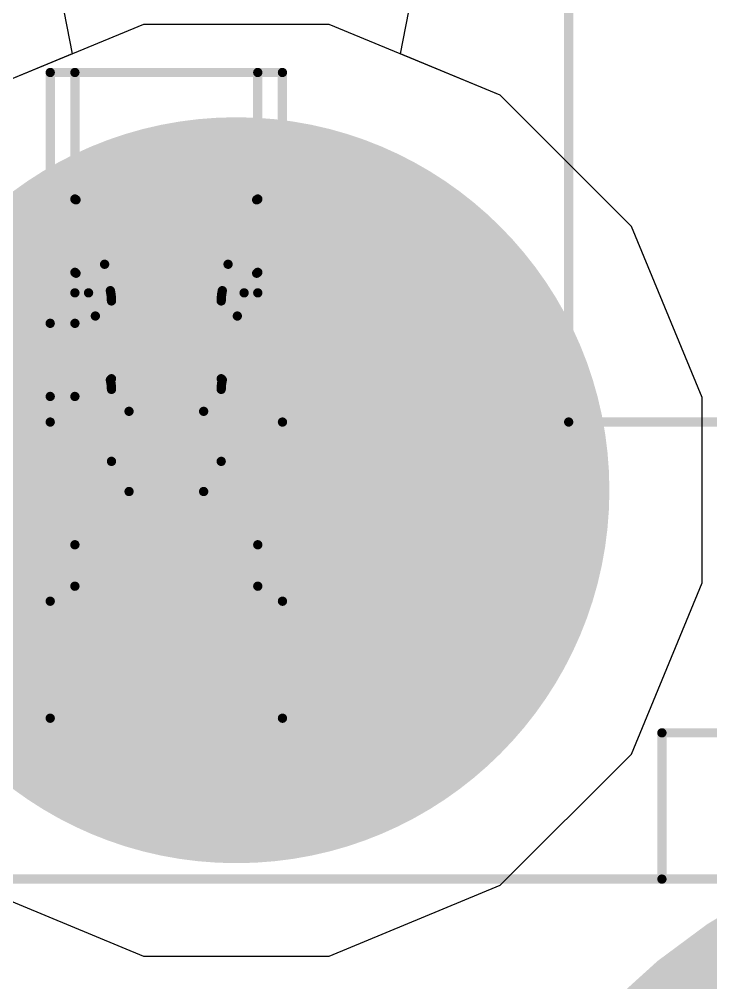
# Model space of a CAD drawing. Header units: inches. Extents: x -11 to 5433, y -4 to 5447.
# Drawn here: x 24.254 to 25.199, y 26.153 to 27.471 of the extents above; entities that cross this region are included whole.
import ezdxf

# ---------------------------------------------------------------- set-up
doc = ezdxf.new("R2010")
doc.units = ezdxf.units.IN
for name, color, linetype in [('Bottom Layer', 5, 'Continuous'), ('Bottom Solder', 6, 'Continuous'), ('Drill Drawing', 1, 'Continuous'), ('Ground', 16, 'Continuous'), ('Mechanical 4', 56, 'Continuous'), ('Pad Holes', 156, 'Continuous'), ('Power', 76, 'Continuous'), ('Top Layer', 1, 'Continuous'), ('Top Solder', 216, 'Continuous')]:
    doc.layers.add(name, color=color, linetype=linetype)

# ---------------------------------------------------------------- blocks, each defined once
blk = doc.blocks.new('QTH_030_01_L_D_A_K_TR_157')
at = {"layer": 'Bottom Solder'}
h = blk.add_hatch(color=6, dxfattribs=at)
edge = h.paths.add_edge_path()
edge.add_arc((-9.2399993, 2.03000102), 0.1016, 0, 360)
at = {"layer": 'Pad Holes'}
h = blk.add_hatch(color=7, dxfattribs=at)
edge = h.paths.add_edge_path()
edge.add_arc((-9.2399993, 2.03000102), 0.50999898, 0, 360)
at = {"layer": 'Top Solder'}
h = blk.add_hatch(color=216, dxfattribs=at)
edge = h.paths.add_edge_path()
edge.add_arc((-9.2399993, 2.03000102), 0.1016, 0, 360)

msp = doc.modelspace()

# ---------------------------------------------------------------- linework, layer by layer
at = {"layer": 'Bottom Layer'}
msp.add_lwpolyline([(24.9505851, 25.51554968, 0.2794, 0.2794, -0.4142135623730951), (25.67448256, 26.23944714, 0.2794, 0.2794, 0)], format="xyseb", dxfattribs=at)
at = {"layer": 'Drill Drawing'}
for points in [[(24.4235986, 26.95374594, 0.0508, 0.0508, 0), (24.4235986, 27.08074594, 0.0508, 0.0508, 0)], [(24.4235986, 27.08074594, 0.0508, 0.0508, 0), (24.6775986, 27.08074594, 0.0508, 0.0508, 0)], [(24.6775986, 26.95374594, 0.0508, 0.0508, 0), (24.6775986, 27.08074594, 0.0508, 0.0508, 0)], [(24.2965986, 26.69974594, 0.0508, 0.0508, 0), (24.2965986, 26.95374594, 0.0508, 0.0508, 0)], [(24.2965986, 26.95374594, 0.0508, 0.0508, 0), (24.4235986, 26.95374594, 0.0508, 0.0508, 0)], [(24.6775986, 26.95374594, 0.0508, 0.0508, 0), (24.8045986, 26.95374594, 0.0508, 0.0508, 0)], [(24.8045986, 26.69974594, 0.0508, 0.0508, 0), (24.8045986, 26.95374594, 0.0508, 0.0508, 0)], [(24.2965986, 26.69974594, 0.0508, 0.0508, 0), (24.4235986, 26.69974594, 0.0508, 0.0508, 0)], [(24.4235986, 26.57274594, 0.0508, 0.0508, 0), (24.4235986, 26.69974594, 0.0508, 0.0508, 0)], [(24.6775986, 26.69974594, 0.0508, 0.0508, 0), (24.8045986, 26.69974594, 0.0508, 0.0508, 0)], [(24.6775986, 26.57274594, 0.0508, 0.0508, 0), (24.6775986, 26.69974594, 0.0508, 0.0508, 0)], [(24.4235986, 26.57274594, 0.0508, 0.0508, 0), (24.6775986, 26.57274594, 0.0508, 0.0508, 0)]]:
    msp.add_lwpolyline(points, format="xyseb", dxfattribs=at)
for points in [[(24.4108986, 27.08074594, 0.0254, 0.0254, 1), (24.4362986, 27.08074594, 0.0254, 0.0254, 1)], [(24.4108986, 27.08074594, 0.0254, 0.0254, 1), (24.4362986, 27.08074594, 0.0254, 0.0254, 1)], [(24.6648986, 27.08074594, 0.0254, 0.0254, 1), (24.6902986, 27.08074594, 0.0254, 0.0254, 1)], [(24.6648986, 27.08074594, 0.0254, 0.0254, 1), (24.6902986, 27.08074594, 0.0254, 0.0254, 1)], [(24.2838986, 26.95374594, 0.0254, 0.0254, 1), (24.3092986, 26.95374594, 0.0254, 0.0254, 1)], [(24.2838986, 26.95374594, 0.0254, 0.0254, 1), (24.3092986, 26.95374594, 0.0254, 0.0254, 1)], [(24.4108986, 26.95374594, 0.0254, 0.0254, 1), (24.4362986, 26.95374594, 0.0254, 0.0254, 1)], [(24.4108986, 26.95374594, 0.0254, 0.0254, 1), (24.4362986, 26.95374594, 0.0254, 0.0254, 1)], [(24.6648986, 26.95374594, 0.0254, 0.0254, 1), (24.6902986, 26.95374594, 0.0254, 0.0254, 1)], [(24.6648986, 26.95374594, 0.0254, 0.0254, 1), (24.6902986, 26.95374594, 0.0254, 0.0254, 1)], [(24.7918986, 26.95374594, 0.0254, 0.0254, 1), (24.8172986, 26.95374594, 0.0254, 0.0254, 1)], [(24.7918986, 26.95374594, 0.0254, 0.0254, 1), (24.8172986, 26.95374594, 0.0254, 0.0254, 1)], [(24.2838986, 26.69974594, 0.0254, 0.0254, 1), (24.3092986, 26.69974594, 0.0254, 0.0254, 1)], [(24.2838986, 26.69974594, 0.0254, 0.0254, 1), (24.3092986, 26.69974594, 0.0254, 0.0254, 1)], [(24.4108986, 26.69974594, 0.0254, 0.0254, 1), (24.4362986, 26.69974594, 0.0254, 0.0254, 1)], [(24.4108986, 26.69974594, 0.0254, 0.0254, 1), (24.4362986, 26.69974594, 0.0254, 0.0254, 1)], [(24.6648986, 26.69974594, 0.0254, 0.0254, 1), (24.6902986, 26.69974594, 0.0254, 0.0254, 1)], [(24.6648986, 26.69974594, 0.0254, 0.0254, 1), (24.6902986, 26.69974594, 0.0254, 0.0254, 1)], [(24.7918986, 26.69974594, 0.0254, 0.0254, 1), (24.8172986, 26.69974594, 0.0254, 0.0254, 1)], [(24.7918986, 26.69974594, 0.0254, 0.0254, 1), (24.8172986, 26.69974594, 0.0254, 0.0254, 1)], [(24.4108986, 26.57274594, 0.0254, 0.0254, 1), (24.4362986, 26.57274594, 0.0254, 0.0254, 1)], [(24.4108986, 26.57274594, 0.0254, 0.0254, 1), (24.4362986, 26.57274594, 0.0254, 0.0254, 1)], [(24.6648986, 26.57274594, 0.0254, 0.0254, 1), (24.6902986, 26.57274594, 0.0254, 0.0254, 1)], [(24.6648986, 26.57274594, 0.0254, 0.0254, 1), (24.6902986, 26.57274594, 0.0254, 0.0254, 1)]]:
    msp.add_lwpolyline(points, format="xyseb", close=True, dxfattribs=at)
at = {"layer": 'Ground'}
for p, q in [((24.4238907, 27.46374492), (24.18976874, 27.36676772)), ((24.6773065, 27.46374492), (24.4238907, 27.46374492)), ((24.91142846, 27.36676772), (24.6773065, 27.46374492)), ((25.09062038, 27.1875758), (24.91142846, 27.36676772)), ((25.18759758, 26.95345384), (25.09062038, 27.1875758)), ((25.18759758, 26.70003804), (25.18759758, 26.95345384)), ((25.09062038, 26.46591608), (25.18759758, 26.70003804)), ((24.91142846, 26.28672416), (25.09062038, 26.46591608)), ((24.18976874, 26.28672416), (24.4238907, 26.18974696)), ((24.6773065, 26.18974696), (24.91142846, 26.28672416)), ((24.4238907, 26.18974696), (24.6773065, 26.18974696))]:
    msp.add_line(p, q, dxfattribs=at)
at = {"layer": 'Mechanical 4'}
for points in [[(25.00490554, 26.91994615999999, 0.0127, 0.0127, 0), (25.00490554, 28.06494514, 0.0127, 0.0127, 0)], [(24.2961541, 27.39794622, 0.0127, 0.0127, 0), (24.6136541, 27.39794622, 0.0127, 0.0127, 0)], [(24.2961541, 26.5149457, 0.0127, 0.0127, 0), (24.2961541, 27.39794622, 0.0127, 0.0127, 0)], [(24.32990562, 26.69548128, 0.0127, 0.0127, 0), (24.32990562, 27.39794622, 0.0127, 0.0127, 0)], [(24.57990512, 26.69548128, 0.0127, 0.0127, 0), (24.57990512, 27.39794622, 0.0127, 0.0127, 0)], [(24.6136541, 26.5149457, 0.0127, 0.0127, 0), (24.6136541, 27.39794622, 0.0127, 0.0127, 0)], [(24.3299996, 27.224609, 0.0127, 0.0127, -0.03260548544043373), (24.32990308, 27.22474616, 0.0127, 0.0127, 0)], [(24.32990562, 27.22494682, 0.0127, 0.0127, 0), (24.57990512, 27.22494682, 0.0127, 0.0127, 0)], [(24.33007072, 27.22453788, 0.0127, 0.0127, -0.02828759407678229), (24.33000214, 27.224609, 0.0127, 0.0127, 0)], [(24.3301647, 27.22445914, 0.0127, 0.0127, -0.02675080188148989), (24.33007072, 27.22453788, 0.0127, 0.0127, 0)], [(24.33028916, 27.22437278, 0.0127, 0.0127, -0.02199381127319902), (24.3301647, 27.22445914, 0.0127, 0.0127, 0)], [(24.3304568, 27.22427626, 0.0127, 0.0127, -0.01668692770295471), (24.33028916, 27.22437278, 0.0127, 0.0127, 0)], [(24.33066, 27.22416958, 0.0127, 0.0127, -0.009375562095974897), (24.33045426, 27.22427626, 0.0127, 0.0127, 0)], [(24.33089876, 27.22405528, 0.0127, 0.0127, -0.005205298951942479), (24.33066, 27.22416704, 0.0127, 0.0127, 0)], [(24.33089876, 27.22405528, 0.0127, 0.0127, 0), (24.3311553, 27.2239359, 0.0127, 0.0127, 0)], [(24.3311553, 27.2239359, 0.0127, 0.0127, 0), (24.33142454, 27.22381652, 0.0127, 0.0127, 0)], [(24.33142454, 27.12343572, 0.0127, 0.0127, 0), (24.33142454, 27.22381652, 0.0127, 0.0127, 0)], [(24.33142454, 27.22381652, 0.0127, 0.0127, -0.1798941776662689), (24.37053292, 27.13571154, 0.0127, 0.0127, 0)], [(24.53927782, 27.13571154, 0.0127, 0.0127, -0.1798941776662689), (24.5783862, 27.22381652, 0.0127, 0.0127, 0)], [(24.5783862, 27.22381652, 0.0127, 0.0127, 0), (24.57889674, 27.22405274, 0.0127, 0.0127, 0)], [(24.5783862, 27.12343572, 0.0127, 0.0127, 0), (24.5783862, 27.22381652, 0.0127, 0.0127, 0)], [(24.57889674, 27.22405274, 0.0127, 0.0127, 0), (24.57913296, 27.2241645, 0.0127, 0.0127, 0)], [(24.57934378, 27.22427118, 0.0127, 0.0127, -0.007070259506848981), (24.57913296, 27.2241645, 0.0127, 0.0127, 0)], [(24.57951904, 27.22437024, 0.0127, 0.0127, -0.0122088184011781), (24.57934124, 27.22427118, 0.0127, 0.0127, 0)], [(24.57966128, 27.22446168, 0.0127, 0.0127, -0.02261982998445346), (24.57952158, 27.22437024, 0.0127, 0.0127, 0)], [(24.5797578, 27.22454042, 0.0127, 0.0127, -0.03188108949167547), (24.57965874, 27.22446168, 0.0127, 0.0127, 0)], [(24.57982384, 27.22461408, 0.0127, 0.0127, -0.0374457797131463), (24.5797578, 27.22454042, 0.0127, 0.0127, 0)], [(24.57986956, 27.22468012, 0.0127, 0.0127, -0.03268866420148821), (24.57982384, 27.22461154, 0.0127, 0.0127, 0)], [(24.57990258, 27.22474616, 0.0127, 0.0127, -0.01323434468879839), (24.57986702, 27.22468012, 0.0127, 0.0127, 0)], [(24.37053292, 27.13571154, 0.0127, 0.0127, 0), (24.53927782, 27.13571154, 0.0127, 0.0127, 0)], [(24.37053292, 27.13571154, 0.0127, 0.0127, 0), (24.3783866, 27.0996156, 0.0127, 0.0127, 0)], [(24.53142414, 27.0996156, 0.0127, 0.0127, 0), (24.53927782, 27.13571154, 0.0127, 0.0127, 0)], [(24.33000214, 27.1244949, 0.0127, 0.0127, -0.02859692930715226), (24.32990308, 27.12467778, 0.0127, 0.0127, 0)], [(24.3301647, 27.12429678, 0.0127, 0.0127, -0.05432141868698951), (24.33000468, 27.12449744, 0.0127, 0.0127, 0)], [(24.33028916, 27.1241774, 0.0127, 0.0127, -0.02338615141846713), (24.3301647, 27.12429424, 0.0127, 0.0127, 0)], [(24.33045426, 27.12405294, 0.0127, 0.0127, -0.01856230607963271), (24.33028916, 27.12417994, 0.0127, 0.0127, 0)], [(24.33066, 27.12390816, 0.0127, 0.0127, -0.01073692507753608), (24.33045426, 27.1240504, 0.0127, 0.0127, 0)], [(24.33089876, 27.12375576, 0.0127, 0.0127, -0.006054831022352875), (24.33066254, 27.12390816, 0.0127, 0.0127, 0)], [(24.33089876, 27.1237583, 0.0127, 0.0127, 0), (24.3311553, 27.12359828, 0.0127, 0.0127, 0)], [(24.3311553, 27.12359828, 0.0127, 0.0127, 0), (24.33142454, 27.12343572, 0.0127, 0.0127, 0)], [(24.33142454, 27.12343826, 0.0127, 0.0127, -0.1625908253546253), (24.35786594, 27.0649446, 0.0127, 0.0127, 0)], [(24.5519448, 27.0649446, 0.0127, 0.0127, -0.1625908253546254), (24.5783862, 27.12343826, 0.0127, 0.0127, 0)], [(24.5783862, 27.12343572, 0.0127, 0.0127, 0), (24.57889674, 27.12375322, 0.0127, 0.0127, 0)], [(24.57913296, 27.12390308, 0.0127, 0.0127, -0.004820614353799265), (24.57889674, 27.12375322, 0.0127, 0.0127, 0)], [(24.57934124, 27.12404532, 0.0127, 0.0127, -0.00811995891843198), (24.57913042, 27.12390308, 0.0127, 0.0127, 0)], [(24.57951904, 27.12418248, 0.0127, 0.0127, -0.0137291384438739), (24.57934124, 27.12404786, 0.0127, 0.0127, 0)], [(24.57965874, 27.12429932, 0.0127, 0.0127, -0.02446216592281025), (24.57952158, 27.12417994, 0.0127, 0.0127, 0)], [(24.5797578, 27.124406, 0.0127, 0.0127, -0.03231853505739007), (24.57965874, 27.12429932, 0.0127, 0.0127, 0)], [(24.57982384, 27.12450252, 0.0127, 0.0127, -0.0350414799889044), (24.5797578, 27.124406, 0.0127, 0.0127, 0)], [(24.57986956, 27.12459142, 0.0127, 0.0127, -0.02840446135287089), (24.57982384, 27.12450252, 0.0127, 0.0127, 0)], [(24.57990512, 27.12467524, 0.0127, 0.0127, -0.01102179304966349), (24.57986956, 27.12458888, 0.0127, 0.0127, 0)], [(24.32990562, 27.09661078, 0.0127, 0.0127, 0), (24.348567, 27.09661078, 0.0127, 0.0127, 0)], [(24.3783866, 26.9776575, 0.0127, 0.0127, 0), (24.3783866, 27.0996156, 0.0127, 0.0127, 0)], [(24.3783866, 27.0996156, 0.0127, 0.0127, -0.05365795323389039), (24.37990552, 27.085544, 0.0127, 0.0127, 0)], [(24.52990522, 27.085544, 0.0127, 0.0127, -0.05365795323389057), (24.53142414, 27.0996156, 0.0127, 0.0127, 0)], [(24.53142414, 26.9776575, 0.0127, 0.0127, 0), (24.53142414, 27.0996156, 0.0127, 0.0127, 0)], [(24.56124374, 27.09661078, 0.0127, 0.0127, 0), (24.57990512, 27.09661078, 0.0127, 0.0127, 0)], [(24.37990552, 26.86619468, 0.0127, 0.0127, 0), (24.37990552, 27.085544, 0.0127, 0.0127, 0)], [(24.52990522, 26.86619468, 0.0127, 0.0127, 0), (24.52990522, 27.085544, 0.0127, 0.0127, 0)], [(24.2961541, 27.05494462, 0.0127, 0.0127, 0), (24.32990562, 27.05494462, 0.0127, 0.0127, 0)], [(24.3578634, 27.06494714, 0.0127, 0.0127, 0), (24.3783866, 26.9776575, 0.0127, 0.0127, 0)], [(24.53142414, 26.9776575, 0.0127, 0.0127, 0), (24.5519448, 27.06494714, 0.0127, 0.0127, 0)], [(24.3783866, 26.9776575, 0.0127, 0.0127, -0.05786387190107989), (24.37990552, 26.96463492, 0.0127, 0.0127, 0)], [(24.4039136, 26.93460704, 0.0127, 0.0127, -0.2374801051860469), (24.37990552, 26.97917896, 0.0127, 0.0127, 0)], [(24.52990522, 26.97917896, 0.0127, 0.0127, -0.2374801051860468), (24.50589714, 26.93460704, 0.0127, 0.0127, 0)], [(24.52990522, 26.96463492, 0.0127, 0.0127, -0.05786387190108001), (24.53142414, 26.9776575, 0.0127, 0.0127, 0)], [(24.2961541, 26.95494482, 0.0127, 0.0127, 0), (24.32990562, 26.95494482, 0.0127, 0.0127, 0)], [(24.40391614, 26.93460704, 0.0127, 0.0127, 0), (24.5058946, 26.93460704, 0.0127, 0.0127, 0)], [(24.40391614, 26.82494508, 0.0127, 0.0127, 0), (24.40391614, 26.93460704, 0.0127, 0.0127, 0)], [(24.5058946, 26.82494508, 0.0127, 0.0127, 0), (24.5058946, 26.93460704, 0.0127, 0.0127, 0)], [(23.9786541, 26.91994615999999, 0.0127, 0.0127, 0), (24.2961541, 26.91994615999999, 0.0127, 0.0127, 0)], [(24.6136541, 26.91994615999999, 0.0127, 0.0127, 0), (25.8949063, 26.91994615999999, 0.0127, 0.0127, 0)], [(24.4039136, 26.82494762, 0.0127, 0.0127, -0.2473774779353231), (24.37990552, 26.86619722, 0.0127, 0.0127, 0)], [(24.52990522, 26.86619722, 0.0127, 0.0127, -0.2473774779353234), (24.50589714, 26.82494762, 0.0127, 0.0127, 0)], [(24.40391614, 26.82494508, 0.0127, 0.0127, 0), (24.5058946, 26.82494508, 0.0127, 0.0127, 0)], [(24.32990562, 26.75215376, 0.0127, 0.0127, 0), (24.57990512, 26.75215376, 0.0127, 0.0127, 0)], [(24.32990562, 26.69548128, 0.0127, 0.0127, 0), (24.57990512, 26.69548128, 0.0127, 0.0127, 0)], [(24.2961541, 26.67494538, 0.0127, 0.0127, 0), (24.6136541, 26.67494538, 0.0127, 0.0127, 0)], [(24.2961541, 26.5149457, 0.0127, 0.0127, 0), (24.6136541, 26.5149457, 0.0127, 0.0127, 0)], [(25.13240592, 26.49494574, 0.0127, 0.0127, 0), (26.37240598, 26.49494574, 0.0127, 0.0127, 0)], [(25.13240592, 26.29494614, 0.0127, 0.0127, 0), (25.13240592, 26.49494574, 0.0127, 0.0127, 0)], [(3.36240628, 26.29494614, 0.0127, 0.0127, 0), (27.13240446, 26.29494614, 0.0127, 0.0127, 0)]]:
    msp.add_lwpolyline(points, format="xyseb", dxfattribs=at)
for points in [[(24.2929791, 27.39794622, 0.00635, 0.00635, 1), (24.2993291, 27.39794622, 0.00635, 0.00635, 1)], [(24.2929791, 27.39794622, 0.00635, 0.00635, 1), (24.2993291, 27.39794622, 0.00635, 0.00635, 1)], [(24.32673062, 27.39794622, 0.00635, 0.00635, 1), (24.33308062, 27.39794622, 0.00635, 0.00635, 1)], [(24.57673012, 27.39794622, 0.00635, 0.00635, 1), (24.58308012, 27.39794622, 0.00635, 0.00635, 1)], [(24.6104791, 27.39794622, 0.00635, 0.00635, 1), (24.6168291, 27.39794622, 0.00635, 0.00635, 1)], [(24.6104791, 27.39794622, 0.00635, 0.00635, 1), (24.6168291, 27.39794622, 0.00635, 0.00635, 1)], [(24.32672808, 27.22474616, 0.00635, 0.00635, 1), (24.33307808, 27.22474616, 0.00635, 0.00635, 1)], [(24.32673062, 27.22494682, 0.00635, 0.00635, 1), (24.33308062, 27.22494682, 0.00635, 0.00635, 1)], [(24.3268246, 27.224609, 0.00635, 0.00635, 1), (24.3331746, 27.224609, 0.00635, 0.00635, 1)], [(24.32682714, 27.224609, 0.00635, 0.00635, 1), (24.33317714, 27.224609, 0.00635, 0.00635, 1)], [(24.32689572, 27.22453788, 0.00635, 0.00635, 1), (24.33324572, 27.22453788, 0.00635, 0.00635, 1)], [(24.32689572, 27.22453788, 0.00635, 0.00635, 1), (24.33324572, 27.22453788, 0.00635, 0.00635, 1)], [(24.3269897, 27.22445914, 0.00635, 0.00635, 1), (24.3333397, 27.22445914, 0.00635, 0.00635, 1)], [(24.3269897, 27.22445914, 0.00635, 0.00635, 1), (24.3333397, 27.22445914, 0.00635, 0.00635, 1)], [(24.32711416, 27.22437278, 0.00635, 0.00635, 1), (24.33346416, 27.22437278, 0.00635, 0.00635, 1)], [(24.32711416, 27.22437278, 0.00635, 0.00635, 1), (24.33346416, 27.22437278, 0.00635, 0.00635, 1)], [(24.32727926, 27.22427626, 0.00635, 0.00635, 1), (24.33362926, 27.22427626, 0.00635, 0.00635, 1)], [(24.3272818, 27.22427626, 0.00635, 0.00635, 1), (24.3336318, 27.22427626, 0.00635, 0.00635, 1)], [(24.327485, 27.22416958, 0.00635, 0.00635, 1), (24.333835, 27.22416958, 0.00635, 0.00635, 1)], [(24.327485, 27.22416704, 0.00635, 0.00635, 1), (24.333835, 27.22416704, 0.00635, 0.00635, 1)], [(24.32772376, 27.22405528, 0.00635, 0.00635, 1), (24.33407376, 27.22405528, 0.00635, 0.00635, 1)], [(24.32772376, 27.22405528, 0.00635, 0.00635, 1), (24.33407376, 27.22405528, 0.00635, 0.00635, 1)], [(24.3279803, 27.2239359, 0.00635, 0.00635, 1), (24.3343303, 27.2239359, 0.00635, 0.00635, 1)], [(24.3279803, 27.2239359, 0.00635, 0.00635, 1), (24.3343303, 27.2239359, 0.00635, 0.00635, 1)], [(24.32824954, 27.22381652, 0.00635, 0.00635, 1), (24.33459954, 27.22381652, 0.00635, 0.00635, 1)], [(24.32824954, 27.22381652, 0.00635, 0.00635, 1), (24.33459954, 27.22381652, 0.00635, 0.00635, 1)], [(24.32824954, 27.22381652, 0.00635, 0.00635, 1), (24.33459954, 27.22381652, 0.00635, 0.00635, 1)], [(24.5752112, 27.22381652, 0.00635, 0.00635, 1), (24.5815612, 27.22381652, 0.00635, 0.00635, 1)], [(24.5752112, 27.22381652, 0.00635, 0.00635, 1), (24.5815612, 27.22381652, 0.00635, 0.00635, 1)], [(24.5752112, 27.22381652, 0.00635, 0.00635, 1), (24.5815612, 27.22381652, 0.00635, 0.00635, 1)], [(24.57572174, 27.22405274, 0.00635, 0.00635, 1), (24.58207174, 27.22405274, 0.00635, 0.00635, 1)], [(24.57572174, 27.22405274, 0.00635, 0.00635, 1), (24.58207174, 27.22405274, 0.00635, 0.00635, 1)], [(24.57595796, 27.2241645, 0.00635, 0.00635, 1), (24.58230796, 27.2241645, 0.00635, 0.00635, 1)], [(24.57595796, 27.2241645, 0.00635, 0.00635, 1), (24.58230796, 27.2241645, 0.00635, 0.00635, 1)], [(24.57616624, 27.22427118, 0.00635, 0.00635, 1), (24.58251624, 27.22427118, 0.00635, 0.00635, 1)], [(24.57616878, 27.22427118, 0.00635, 0.00635, 1), (24.58251878, 27.22427118, 0.00635, 0.00635, 1)], [(24.57634404, 27.22437024, 0.00635, 0.00635, 1), (24.58269404, 27.22437024, 0.00635, 0.00635, 1)], [(24.57634658, 27.22437024, 0.00635, 0.00635, 1), (24.58269658, 27.22437024, 0.00635, 0.00635, 1)], [(24.57648374, 27.22446168, 0.00635, 0.00635, 1), (24.58283374, 27.22446168, 0.00635, 0.00635, 1)], [(24.57648628, 27.22446168, 0.00635, 0.00635, 1), (24.58283628, 27.22446168, 0.00635, 0.00635, 1)], [(24.5765828, 27.22454042, 0.00635, 0.00635, 1), (24.5829328, 27.22454042, 0.00635, 0.00635, 1)], [(24.5765828, 27.22454042, 0.00635, 0.00635, 1), (24.5829328, 27.22454042, 0.00635, 0.00635, 1)], [(24.57664884, 27.22461408, 0.00635, 0.00635, 1), (24.58299884, 27.22461408, 0.00635, 0.00635, 1)], [(24.57664884, 27.22461154, 0.00635, 0.00635, 1), (24.58299884, 27.22461154, 0.00635, 0.00635, 1)], [(24.57669202, 27.22468012, 0.00635, 0.00635, 1), (24.58304202, 27.22468012, 0.00635, 0.00635, 1)], [(24.57669456, 27.22468012, 0.00635, 0.00635, 1), (24.58304456, 27.22468012, 0.00635, 0.00635, 1)], [(24.57672758, 27.22474616, 0.00635, 0.00635, 1), (24.58307758, 27.22474616, 0.00635, 0.00635, 1)], [(24.57673012, 27.22494682, 0.00635, 0.00635, 1), (24.58308012, 27.22494682, 0.00635, 0.00635, 1)], [(24.36735792, 27.13571154, 0.00635, 0.00635, 1), (24.37370792, 27.13571154, 0.00635, 0.00635, 1)], [(24.36735792, 27.13571154, 0.00635, 0.00635, 1), (24.37370792, 27.13571154, 0.00635, 0.00635, 1)], [(24.36735792, 27.13571154, 0.00635, 0.00635, 1), (24.37370792, 27.13571154, 0.00635, 0.00635, 1)], [(24.53610282, 27.13571154, 0.00635, 0.00635, 1), (24.54245282, 27.13571154, 0.00635, 0.00635, 1)], [(24.53610282, 27.13571154, 0.00635, 0.00635, 1), (24.54245282, 27.13571154, 0.00635, 0.00635, 1)], [(24.53610282, 27.13571154, 0.00635, 0.00635, 1), (24.54245282, 27.13571154, 0.00635, 0.00635, 1)], [(24.32672808, 27.12467778, 0.00635, 0.00635, 1), (24.33307808, 27.12467778, 0.00635, 0.00635, 1)], [(24.32682714, 27.1244949, 0.00635, 0.00635, 1), (24.33317714, 27.1244949, 0.00635, 0.00635, 1)], [(24.32682968, 27.12449744, 0.00635, 0.00635, 1), (24.33317968, 27.12449744, 0.00635, 0.00635, 1)], [(24.3269897, 27.12429678, 0.00635, 0.00635, 1), (24.3333397, 27.12429678, 0.00635, 0.00635, 1)], [(24.3269897, 27.12429424, 0.00635, 0.00635, 1), (24.3333397, 27.12429424, 0.00635, 0.00635, 1)], [(24.32711416, 27.12417994, 0.00635, 0.00635, 1), (24.33346416, 27.12417994, 0.00635, 0.00635, 1)], [(24.32711416, 27.1241774, 0.00635, 0.00635, 1), (24.33346416, 27.1241774, 0.00635, 0.00635, 1)], [(24.32727926, 27.12405294, 0.00635, 0.00635, 1), (24.33362926, 27.12405294, 0.00635, 0.00635, 1)], [(24.32727926, 27.1240504, 0.00635, 0.00635, 1), (24.33362926, 27.1240504, 0.00635, 0.00635, 1)], [(24.327485, 27.12390816, 0.00635, 0.00635, 1), (24.333835, 27.12390816, 0.00635, 0.00635, 1)], [(24.32748754, 27.12390816, 0.00635, 0.00635, 1), (24.33383754, 27.12390816, 0.00635, 0.00635, 1)], [(24.32772376, 27.1237583, 0.00635, 0.00635, 1), (24.33407376, 27.1237583, 0.00635, 0.00635, 1)], [(24.32772376, 27.12375576, 0.00635, 0.00635, 1), (24.33407376, 27.12375576, 0.00635, 0.00635, 1)], [(24.3279803, 27.12359828, 0.00635, 0.00635, 1), (24.3343303, 27.12359828, 0.00635, 0.00635, 1)], [(24.3279803, 27.12359828, 0.00635, 0.00635, 1), (24.3343303, 27.12359828, 0.00635, 0.00635, 1)], [(24.32824954, 27.12343826, 0.00635, 0.00635, 1), (24.33459954, 27.12343826, 0.00635, 0.00635, 1)], [(24.32824954, 27.12343572, 0.00635, 0.00635, 1), (24.33459954, 27.12343572, 0.00635, 0.00635, 1)], [(24.32824954, 27.12343572, 0.00635, 0.00635, 1), (24.33459954, 27.12343572, 0.00635, 0.00635, 1)], [(24.5752112, 27.12343826, 0.00635, 0.00635, 1), (24.5815612, 27.12343826, 0.00635, 0.00635, 1)], [(24.5752112, 27.12343572, 0.00635, 0.00635, 1), (24.5815612, 27.12343572, 0.00635, 0.00635, 1)], [(24.5752112, 27.12343572, 0.00635, 0.00635, 1), (24.5815612, 27.12343572, 0.00635, 0.00635, 1)], [(24.57572174, 27.12375322, 0.00635, 0.00635, 1), (24.58207174, 27.12375322, 0.00635, 0.00635, 1)], [(24.57572174, 27.12375322, 0.00635, 0.00635, 1), (24.58207174, 27.12375322, 0.00635, 0.00635, 1)], [(24.57595542, 27.12390308, 0.00635, 0.00635, 1), (24.58230542, 27.12390308, 0.00635, 0.00635, 1)], [(24.57595796, 27.12390308, 0.00635, 0.00635, 1), (24.58230796, 27.12390308, 0.00635, 0.00635, 1)], [(24.57616624, 27.12404786, 0.00635, 0.00635, 1), (24.58251624, 27.12404786, 0.00635, 0.00635, 1)], [(24.57616624, 27.12404532, 0.00635, 0.00635, 1), (24.58251624, 27.12404532, 0.00635, 0.00635, 1)], [(24.57634404, 27.12418248, 0.00635, 0.00635, 1), (24.58269404, 27.12418248, 0.00635, 0.00635, 1)], [(24.57634658, 27.12417994, 0.00635, 0.00635, 1), (24.58269658, 27.12417994, 0.00635, 0.00635, 1)], [(24.57648374, 27.12429932, 0.00635, 0.00635, 1), (24.58283374, 27.12429932, 0.00635, 0.00635, 1)], [(24.57648374, 27.12429932, 0.00635, 0.00635, 1), (24.58283374, 27.12429932, 0.00635, 0.00635, 1)], [(24.5765828, 27.124406, 0.00635, 0.00635, 1), (24.5829328, 27.124406, 0.00635, 0.00635, 1)], [(24.5765828, 27.124406, 0.00635, 0.00635, 1), (24.5829328, 27.124406, 0.00635, 0.00635, 1)], [(24.57664884, 27.12450252, 0.00635, 0.00635, 1), (24.58299884, 27.12450252, 0.00635, 0.00635, 1)], [(24.57664884, 27.12450252, 0.00635, 0.00635, 1), (24.58299884, 27.12450252, 0.00635, 0.00635, 1)], [(24.57669456, 27.12459142, 0.00635, 0.00635, 1), (24.58304456, 27.12459142, 0.00635, 0.00635, 1)], [(24.57669456, 27.12458888, 0.00635, 0.00635, 1), (24.58304456, 27.12458888, 0.00635, 0.00635, 1)], [(24.57673012, 27.12467524, 0.00635, 0.00635, 1), (24.58308012, 27.12467524, 0.00635, 0.00635, 1)], [(24.32673062, 27.09661078, 0.00635, 0.00635, 1), (24.33308062, 27.09661078, 0.00635, 0.00635, 1)], [(24.345392, 27.09661078, 0.00635, 0.00635, 1), (24.351742, 27.09661078, 0.00635, 0.00635, 1)], [(24.3752116, 27.0996156, 0.00635, 0.00635, 1), (24.3815616, 27.0996156, 0.00635, 0.00635, 1)], [(24.3752116, 27.0996156, 0.00635, 0.00635, 1), (24.3815616, 27.0996156, 0.00635, 0.00635, 1)], [(24.3752116, 27.0996156, 0.00635, 0.00635, 1), (24.3815616, 27.0996156, 0.00635, 0.00635, 1)], [(24.52824914, 27.0996156, 0.00635, 0.00635, 1), (24.53459914, 27.0996156, 0.00635, 0.00635, 1)], [(24.52824914, 27.0996156, 0.00635, 0.00635, 1), (24.53459914, 27.0996156, 0.00635, 0.00635, 1)], [(24.52824914, 27.0996156, 0.00635, 0.00635, 1), (24.53459914, 27.0996156, 0.00635, 0.00635, 1)], [(24.55806874, 27.09661078, 0.00635, 0.00635, 1), (24.56441874, 27.09661078, 0.00635, 0.00635, 1)], [(24.57673012, 27.09661078, 0.00635, 0.00635, 1), (24.58308012, 27.09661078, 0.00635, 0.00635, 1)], [(24.37673052, 27.085544, 0.00635, 0.00635, 1), (24.38308052, 27.085544, 0.00635, 0.00635, 1)], [(24.37673052, 27.085544, 0.00635, 0.00635, 1), (24.38308052, 27.085544, 0.00635, 0.00635, 1)], [(24.52673022, 27.085544, 0.00635, 0.00635, 1), (24.53308022, 27.085544, 0.00635, 0.00635, 1)], [(24.52673022, 27.085544, 0.00635, 0.00635, 1), (24.53308022, 27.085544, 0.00635, 0.00635, 1)], [(24.2929791, 27.05494462, 0.00635, 0.00635, 1), (24.2993291, 27.05494462, 0.00635, 0.00635, 1)], [(24.32673062, 27.05494462, 0.00635, 0.00635, 1), (24.33308062, 27.05494462, 0.00635, 0.00635, 1)], [(24.3546884, 27.06494714, 0.00635, 0.00635, 1), (24.3610384, 27.06494714, 0.00635, 0.00635, 1)], [(24.35469094, 27.0649446, 0.00635, 0.00635, 1), (24.36104094, 27.0649446, 0.00635, 0.00635, 1)], [(24.5487698, 27.06494714, 0.00635, 0.00635, 1), (24.5551198, 27.06494714, 0.00635, 0.00635, 1)], [(24.5487698, 27.0649446, 0.00635, 0.00635, 1), (24.5551198, 27.0649446, 0.00635, 0.00635, 1)], [(24.3752116, 26.9776575, 0.00635, 0.00635, 1), (24.3815616, 26.9776575, 0.00635, 0.00635, 1)], [(24.3752116, 26.9776575, 0.00635, 0.00635, 1), (24.3815616, 26.9776575, 0.00635, 0.00635, 1)], [(24.3752116, 26.9776575, 0.00635, 0.00635, 1), (24.3815616, 26.9776575, 0.00635, 0.00635, 1)], [(24.37673052, 26.97917896, 0.00635, 0.00635, 1), (24.38308052, 26.97917896, 0.00635, 0.00635, 1)], [(24.52673022, 26.97917896, 0.00635, 0.00635, 1), (24.53308022, 26.97917896, 0.00635, 0.00635, 1)], [(24.52824914, 26.9776575, 0.00635, 0.00635, 1), (24.53459914, 26.9776575, 0.00635, 0.00635, 1)], [(24.52824914, 26.9776575, 0.00635, 0.00635, 1), (24.53459914, 26.9776575, 0.00635, 0.00635, 1)], [(24.52824914, 26.9776575, 0.00635, 0.00635, 1), (24.53459914, 26.9776575, 0.00635, 0.00635, 1)], [(24.37673052, 26.96463492, 0.00635, 0.00635, 1), (24.38308052, 26.96463492, 0.00635, 0.00635, 1)], [(24.52673022, 26.96463492, 0.00635, 0.00635, 1), (24.53308022, 26.96463492, 0.00635, 0.00635, 1)], [(24.2929791, 26.95494482, 0.00635, 0.00635, 1), (24.2993291, 26.95494482, 0.00635, 0.00635, 1)], [(24.32673062, 26.95494482, 0.00635, 0.00635, 1), (24.33308062, 26.95494482, 0.00635, 0.00635, 1)], [(24.4007386, 26.93460704, 0.00635, 0.00635, 1), (24.4070886, 26.93460704, 0.00635, 0.00635, 1)], [(24.40074114, 26.93460704, 0.00635, 0.00635, 1), (24.40709114, 26.93460704, 0.00635, 0.00635, 1)], [(24.40074114, 26.93460704, 0.00635, 0.00635, 1), (24.40709114, 26.93460704, 0.00635, 0.00635, 1)], [(24.5027196, 26.93460704, 0.00635, 0.00635, 1), (24.5090696, 26.93460704, 0.00635, 0.00635, 1)], [(24.5027196, 26.93460704, 0.00635, 0.00635, 1), (24.5090696, 26.93460704, 0.00635, 0.00635, 1)], [(24.50272214, 26.93460704, 0.00635, 0.00635, 1), (24.50907214, 26.93460704, 0.00635, 0.00635, 1)], [(24.2929791, 26.91994615999999, 0.00635, 0.00635, 1), (24.2993291, 26.91994615999999, 0.00635, 0.00635, 1)], [(24.6104791, 26.91994615999999, 0.00635, 0.00635, 1), (24.6168291, 26.91994615999999, 0.00635, 0.00635, 1)], [(25.00173054, 26.91994615999999, 0.00635, 0.00635, 1), (25.00808054, 26.91994615999999, 0.00635, 0.00635, 1)], [(24.37673052, 26.86619722, 0.00635, 0.00635, 1), (24.38308052, 26.86619722, 0.00635, 0.00635, 1)], [(24.37673052, 26.86619468, 0.00635, 0.00635, 1), (24.38308052, 26.86619468, 0.00635, 0.00635, 1)], [(24.52673022, 26.86619722, 0.00635, 0.00635, 1), (24.53308022, 26.86619722, 0.00635, 0.00635, 1)], [(24.52673022, 26.86619468, 0.00635, 0.00635, 1), (24.53308022, 26.86619468, 0.00635, 0.00635, 1)], [(24.4007386, 26.82494762, 0.00635, 0.00635, 1), (24.4070886, 26.82494762, 0.00635, 0.00635, 1)], [(24.40074114, 26.82494508, 0.00635, 0.00635, 1), (24.40709114, 26.82494508, 0.00635, 0.00635, 1)], [(24.40074114, 26.82494508, 0.00635, 0.00635, 1), (24.40709114, 26.82494508, 0.00635, 0.00635, 1)], [(24.5027196, 26.82494508, 0.00635, 0.00635, 1), (24.5090696, 26.82494508, 0.00635, 0.00635, 1)], [(24.5027196, 26.82494508, 0.00635, 0.00635, 1), (24.5090696, 26.82494508, 0.00635, 0.00635, 1)], [(24.50272214, 26.82494762, 0.00635, 0.00635, 1), (24.50907214, 26.82494762, 0.00635, 0.00635, 1)], [(24.32673062, 26.75215376, 0.00635, 0.00635, 1), (24.33308062, 26.75215376, 0.00635, 0.00635, 1)], [(24.57673012, 26.75215376, 0.00635, 0.00635, 1), (24.58308012, 26.75215376, 0.00635, 0.00635, 1)], [(24.32673062, 26.69548128, 0.00635, 0.00635, 1), (24.33308062, 26.69548128, 0.00635, 0.00635, 1)], [(24.32673062, 26.69548128, 0.00635, 0.00635, 1), (24.33308062, 26.69548128, 0.00635, 0.00635, 1)], [(24.57673012, 26.69548128, 0.00635, 0.00635, 1), (24.58308012, 26.69548128, 0.00635, 0.00635, 1)], [(24.57673012, 26.69548128, 0.00635, 0.00635, 1), (24.58308012, 26.69548128, 0.00635, 0.00635, 1)], [(24.2929791, 26.67494538, 0.00635, 0.00635, 1), (24.2993291, 26.67494538, 0.00635, 0.00635, 1)], [(24.6104791, 26.67494538, 0.00635, 0.00635, 1), (24.6168291, 26.67494538, 0.00635, 0.00635, 1)], [(24.2929791, 26.5149457, 0.00635, 0.00635, 1), (24.2993291, 26.5149457, 0.00635, 0.00635, 1)], [(24.2929791, 26.5149457, 0.00635, 0.00635, 1), (24.2993291, 26.5149457, 0.00635, 0.00635, 1)], [(24.6104791, 26.5149457, 0.00635, 0.00635, 1), (24.6168291, 26.5149457, 0.00635, 0.00635, 1)], [(24.6104791, 26.5149457, 0.00635, 0.00635, 1), (24.6168291, 26.5149457, 0.00635, 0.00635, 1)], [(25.12923092, 26.49494574, 0.00635, 0.00635, 1), (25.13558092, 26.49494574, 0.00635, 0.00635, 1)], [(25.12923092, 26.49494574, 0.00635, 0.00635, 1), (25.13558092, 26.49494574, 0.00635, 0.00635, 1)], [(25.12923092, 26.29494614, 0.00635, 0.00635, 1), (25.13558092, 26.29494614, 0.00635, 0.00635, 1)]]:
    msp.add_lwpolyline(points, format="xyseb", close=True, dxfattribs=at)
at = {"layer": 'Power'}
for p, q in [((24.4238907, 27.46374492), (24.18976874, 27.36676772)), ((24.6773065, 27.46374492), (24.4238907, 27.46374492)), ((24.91142846, 27.36676772), (24.6773065, 27.46374492)), ((25.09062038, 27.1875758), (24.91142846, 27.36676772)), ((25.18759758, 26.95345384), (25.09062038, 27.1875758)), ((25.18759758, 26.70003804), (25.18759758, 26.95345384)), ((25.09062038, 26.46591608), (25.18759758, 26.70003804)), ((24.91142846, 26.28672416), (25.09062038, 26.46591608)), ((24.18976874, 26.28672416), (24.4238907, 26.18974696)), ((24.6773065, 26.18974696), (24.91142846, 26.28672416)), ((24.4238907, 26.18974696), (24.6773065, 26.18974696))]:
    msp.add_line(p, q, dxfattribs=at)
at = {"layer": 'Top Layer'}
for p, q in [((24.30109694, 27.55034622), (24.32635978, 27.42334622)), ((24.77483742, 27.42334622), (24.80010026, 27.55034622)), ((24.32635978, 27.42334622), (24.18976874, 27.36676772)), ((24.91142846, 27.36676772), (24.77483742, 27.42334622)), ((25.09062038, 27.1875758), (24.91142846, 27.36676772)), ((25.18759758, 26.95345384), (25.09062038, 27.1875758)), ((25.18759758, 26.70003804), (25.18759758, 26.95345384)), ((25.09062038, 26.46591608), (25.18759758, 26.70003804)), ((24.91142846, 26.28672416), (25.09062038, 26.46591608)), ((24.18976874, 26.28672416), (24.4238907, 26.18974696)), ((24.6773065, 26.18974696), (24.91142846, 26.28672416)), ((24.4238907, 26.18974696), (24.6773065, 26.18974696))]:
    msp.add_line(p, q, dxfattribs=at)

# ---------------------------------------------------------------- block references
at = {"rotation": 180}
msp.add_blockref('QTH_030_01_L_D_A_K_TR_157', (15.3105993, 28.85674696), dxfattribs=at)

doc.saveas('drawing.dxf')
